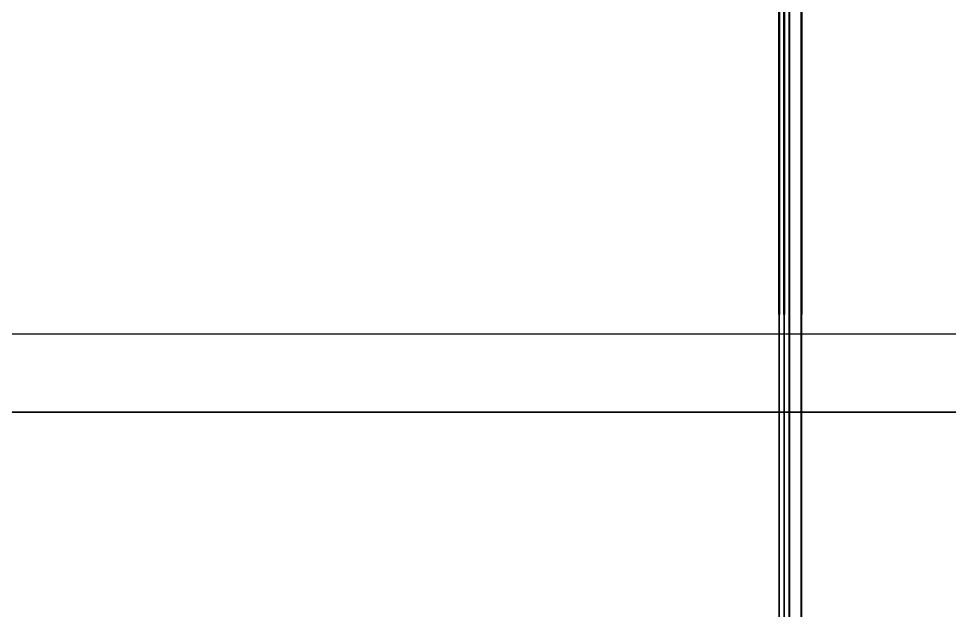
# Model space of a CAD drawing. Header units: inches. Extents: x -38100 to 38100, y 0 to 31750.
# Drawn here: x -35584.8079 to -35584.7026, y 0.067 to 0.134 of the extents above; entities that cross this region are included whole.
import ezdxf

# ---------------------------------------------------------------- set-up
doc = ezdxf.new("R2010")
doc.units = ezdxf.units.IN
doc.header["$LTSCALE"] = 65.185185
doc.header["$MEASUREMENT"] = 0
for name, color, linetype in [('1', 7, 'CONTINUOUS'), ('13', 7, 'CONTINUOUS'), ('36', 7, 'CONTINUOUS'), ('41', 7, 'CONTINUOUS'), ('5', 7, 'CONTINUOUS'), ('9', 7, 'CONTINUOUS')]:
    doc.layers.add(name, color=color, linetype=linetype)

msp = doc.modelspace()

# ---------------------------------------------------------------- linework, layer by layer
at = {"layer": '1', "color": 7, "linetype": 'CONTINUOUS', "true_color": 0xa89b88}
for points in [[(-35585.22983, 3175, 33042.09961), (-35584.71936, 3175, 33064.19399), (-35585.22983, 0, 33042.09961), (-35585.22983, 3175, 33042.09961)], [(-35585.22983, 0, 33042.09961), (-35584.71936, 3175, 33064.19399), (-35584.71936, 0, 33064.19399), (-35585.22983, 0, 33042.09961)], [(-35584.71936, 3175, 32975.80601), (-35585.22983, 3175, 32997.90039), (-35584.71936, 0, 32975.80601), (-35584.71936, 3175, 32975.80601)], [(-35584.71936, 0, 32975.80601), (-35585.22983, 3175, 32997.90039), (-35585.22983, 0, 32997.90039), (-35584.71936, 0, 32975.80601)], [(-35584.71936, 3175, 33064.19399), (-35583.86871, 3175, 33086.27788), (-35584.71936, 0, 33064.19399), (-35584.71936, 3175, 33064.19399)], [(-35584.71936, 0, 33064.19399), (-35583.86871, 3175, 33086.27788), (-35583.86871, 0, 33086.27788), (-35584.71936, 0, 33064.19399)], [(-35583.86871, 3175, 32953.72212), (-35584.71936, 3175, 32975.80601), (-35583.86871, 0, 32953.72212), (-35583.86871, 3175, 32953.72212)], [(-35583.86871, 0, 32953.72212), (-35584.71936, 3175, 32975.80601), (-35584.71936, 0, 32975.80601), (-35583.86871, 0, 32953.72212)]]:
    msp.add_3dface(points, dxfattribs=at)
at = {"layer": '13', "color": 7, "linetype": 'CONTINUOUS', "true_color": 0xa89b88}
for points in [[(-35584.72073, 0, 10204.19399), (-35585.2312, 0, 10182.09961), (-35584.72073, 3175, 10204.19399), (-35584.72073, 0, 10204.19399)], [(-35584.72073, 3175, 10204.19399), (-35585.2312, 0, 10182.09961), (-35585.2312, 3175, 10182.09961), (-35584.72073, 3175, 10204.19399)], [(-35585.2312, 0, 10137.90039), (-35584.72073, 0, 10115.80601), (-35585.2312, 3175, 10137.90039), (-35585.2312, 0, 10137.90039)], [(-35585.2312, 3175, 10137.90039), (-35584.72073, 0, 10115.80601), (-35584.72073, 3175, 10115.80601), (-35585.2312, 3175, 10137.90039)], [(-35583.87009, 0, 10226.27788), (-35584.72073, 0, 10204.19399), (-35583.87009, 3175, 10226.27788), (-35583.87009, 0, 10226.27788)], [(-35583.87009, 3175, 10226.27788), (-35584.72073, 0, 10204.19399), (-35584.72073, 3175, 10204.19399), (-35583.87009, 3175, 10226.27788)], [(-35584.72073, 0, 10115.80601), (-35583.87009, 0, 10093.72212), (-35584.72073, 3175, 10115.80601), (-35584.72073, 0, 10115.80601)], [(-35584.72073, 3175, 10115.80601), (-35583.87009, 0, 10093.72212), (-35583.87009, 3175, 10093.72212), (-35584.72073, 3175, 10115.80601)]]:
    msp.add_3dface(points, dxfattribs=at)
at = {"layer": '36', "color": 7, "linetype": 'CONTINUOUS', "true_color": 0xa89b88}
for points in [[(-38100, 6350, -45720), (38100, 6350, -45720), (-38100, 0, -45720), (-38100, 6350, -45720)], [(38100, 6350, -45720), (38100, 0, -45720), (-38100, 0, -45720), (38100, 6350, -45720)]]:
    msp.add_3dface(points, dxfattribs=at)
at = {"layer": '41', "color": 7, "linetype": 'CONTINUOUS', "true_color": 0xa89b88}
for points in [[(38100, 0.08941, 39403.69767), (38100, 0.35765, 39437.39439), (-38100, 0.08941, 39403.69767), (38100, 0.08941, 39403.69767)], [(-38100, 0.08941, 39403.69767), (38100, 0.35765, 39437.39439), (-38100, 0.35765, 39437.39439), (-38100, 0.08941, 39403.69767)], [(-38100, 0, 39370), (38100, 0, 39370), (38100, 0.08941, 39403.69767), (-38100, 0, 39370)], [(-38100, 0, 39370), (38100, 0.08941, 39403.69767), (-38100, 0.08941, 39403.69767), (-38100, 0, 39370)]]:
    msp.add_3dface(points, dxfattribs=at)
at = {"layer": '5', "color": 7, "linetype": 'CONTINUOUS', "true_color": 0xa89b88}
for points in [[(-35584.72187, 3175, -39160.19399), (-35585.23234, 3175, -39138.09961), (-35584.72187, 0, -39160.19399), (-35584.72187, 3175, -39160.19399)], [(-35584.72187, 0, -39160.19399), (-35585.23234, 3175, -39138.09961), (-35585.23234, 0, -39138.09961), (-35584.72187, 0, -39160.19399)], [(-35585.23234, 3175, -39093.90039), (-35584.72187, 3175, -39071.80601), (-35585.23234, 0, -39093.90039), (-35585.23234, 3175, -39093.90039)], [(-35585.23234, 0, -39093.90039), (-35584.72187, 3175, -39071.80601), (-35584.72187, 0, -39071.80601), (-35585.23234, 0, -39093.90039)], [(-35583.87123, 3175, -39182.27788), (-35584.72187, 3175, -39160.19399), (-35583.87123, 0, -39182.27788), (-35583.87123, 3175, -39182.27788)], [(-35583.87123, 0, -39182.27788), (-35584.72187, 3175, -39160.19399), (-35584.72187, 0, -39160.19399), (-35583.87123, 0, -39182.27788)], [(-35584.72187, 3175, -39071.80601), (-35583.87123, 3175, -39049.72212), (-35584.72187, 0, -39071.80601), (-35584.72187, 3175, -39071.80601)], [(-35584.72187, 0, -39071.80601), (-35583.87123, 3175, -39049.72212), (-35583.87123, 0, -39049.72212), (-35584.72187, 0, -39071.80601)]]:
    msp.add_3dface(points, dxfattribs=at)
at = {"layer": '9', "color": 7, "linetype": 'CONTINUOUS', "true_color": 0xa89b88}
for points in [[(-35584.72131, 0, -14433.80601), (-35585.23178, 0, -14455.90039), (-35584.72131, 3175, -14433.80601), (-35584.72131, 0, -14433.80601)], [(-35584.72131, 3175, -14433.80601), (-35585.23178, 0, -14455.90039), (-35585.23178, 3175, -14455.90039), (-35584.72131, 3175, -14433.80601)], [(-35585.23178, 0, -14500.09961), (-35584.72131, 0, -14522.19399), (-35585.23178, 3175, -14500.09961), (-35585.23178, 0, -14500.09961)], [(-35585.23178, 3175, -14500.09961), (-35584.72131, 0, -14522.19399), (-35584.72131, 3175, -14522.19399), (-35585.23178, 3175, -14500.09961)], [(-35583.87066, 0, -14411.72212), (-35584.72131, 0, -14433.80601), (-35583.87066, 3175, -14411.72212), (-35583.87066, 0, -14411.72212)], [(-35583.87066, 3175, -14411.72212), (-35584.72131, 0, -14433.80601), (-35584.72131, 3175, -14433.80601), (-35583.87066, 3175, -14411.72212)], [(-35584.72131, 0, -14522.19399), (-35583.87066, 0, -14544.27788), (-35584.72131, 3175, -14522.19399), (-35584.72131, 0, -14522.19399)], [(-35584.72131, 3175, -14522.19399), (-35583.87066, 0, -14544.27788), (-35583.87066, 3175, -14544.27788), (-35584.72131, 3175, -14522.19399)]]:
    msp.add_3dface(points, dxfattribs=at)

doc.saveas('drawing.dxf')
